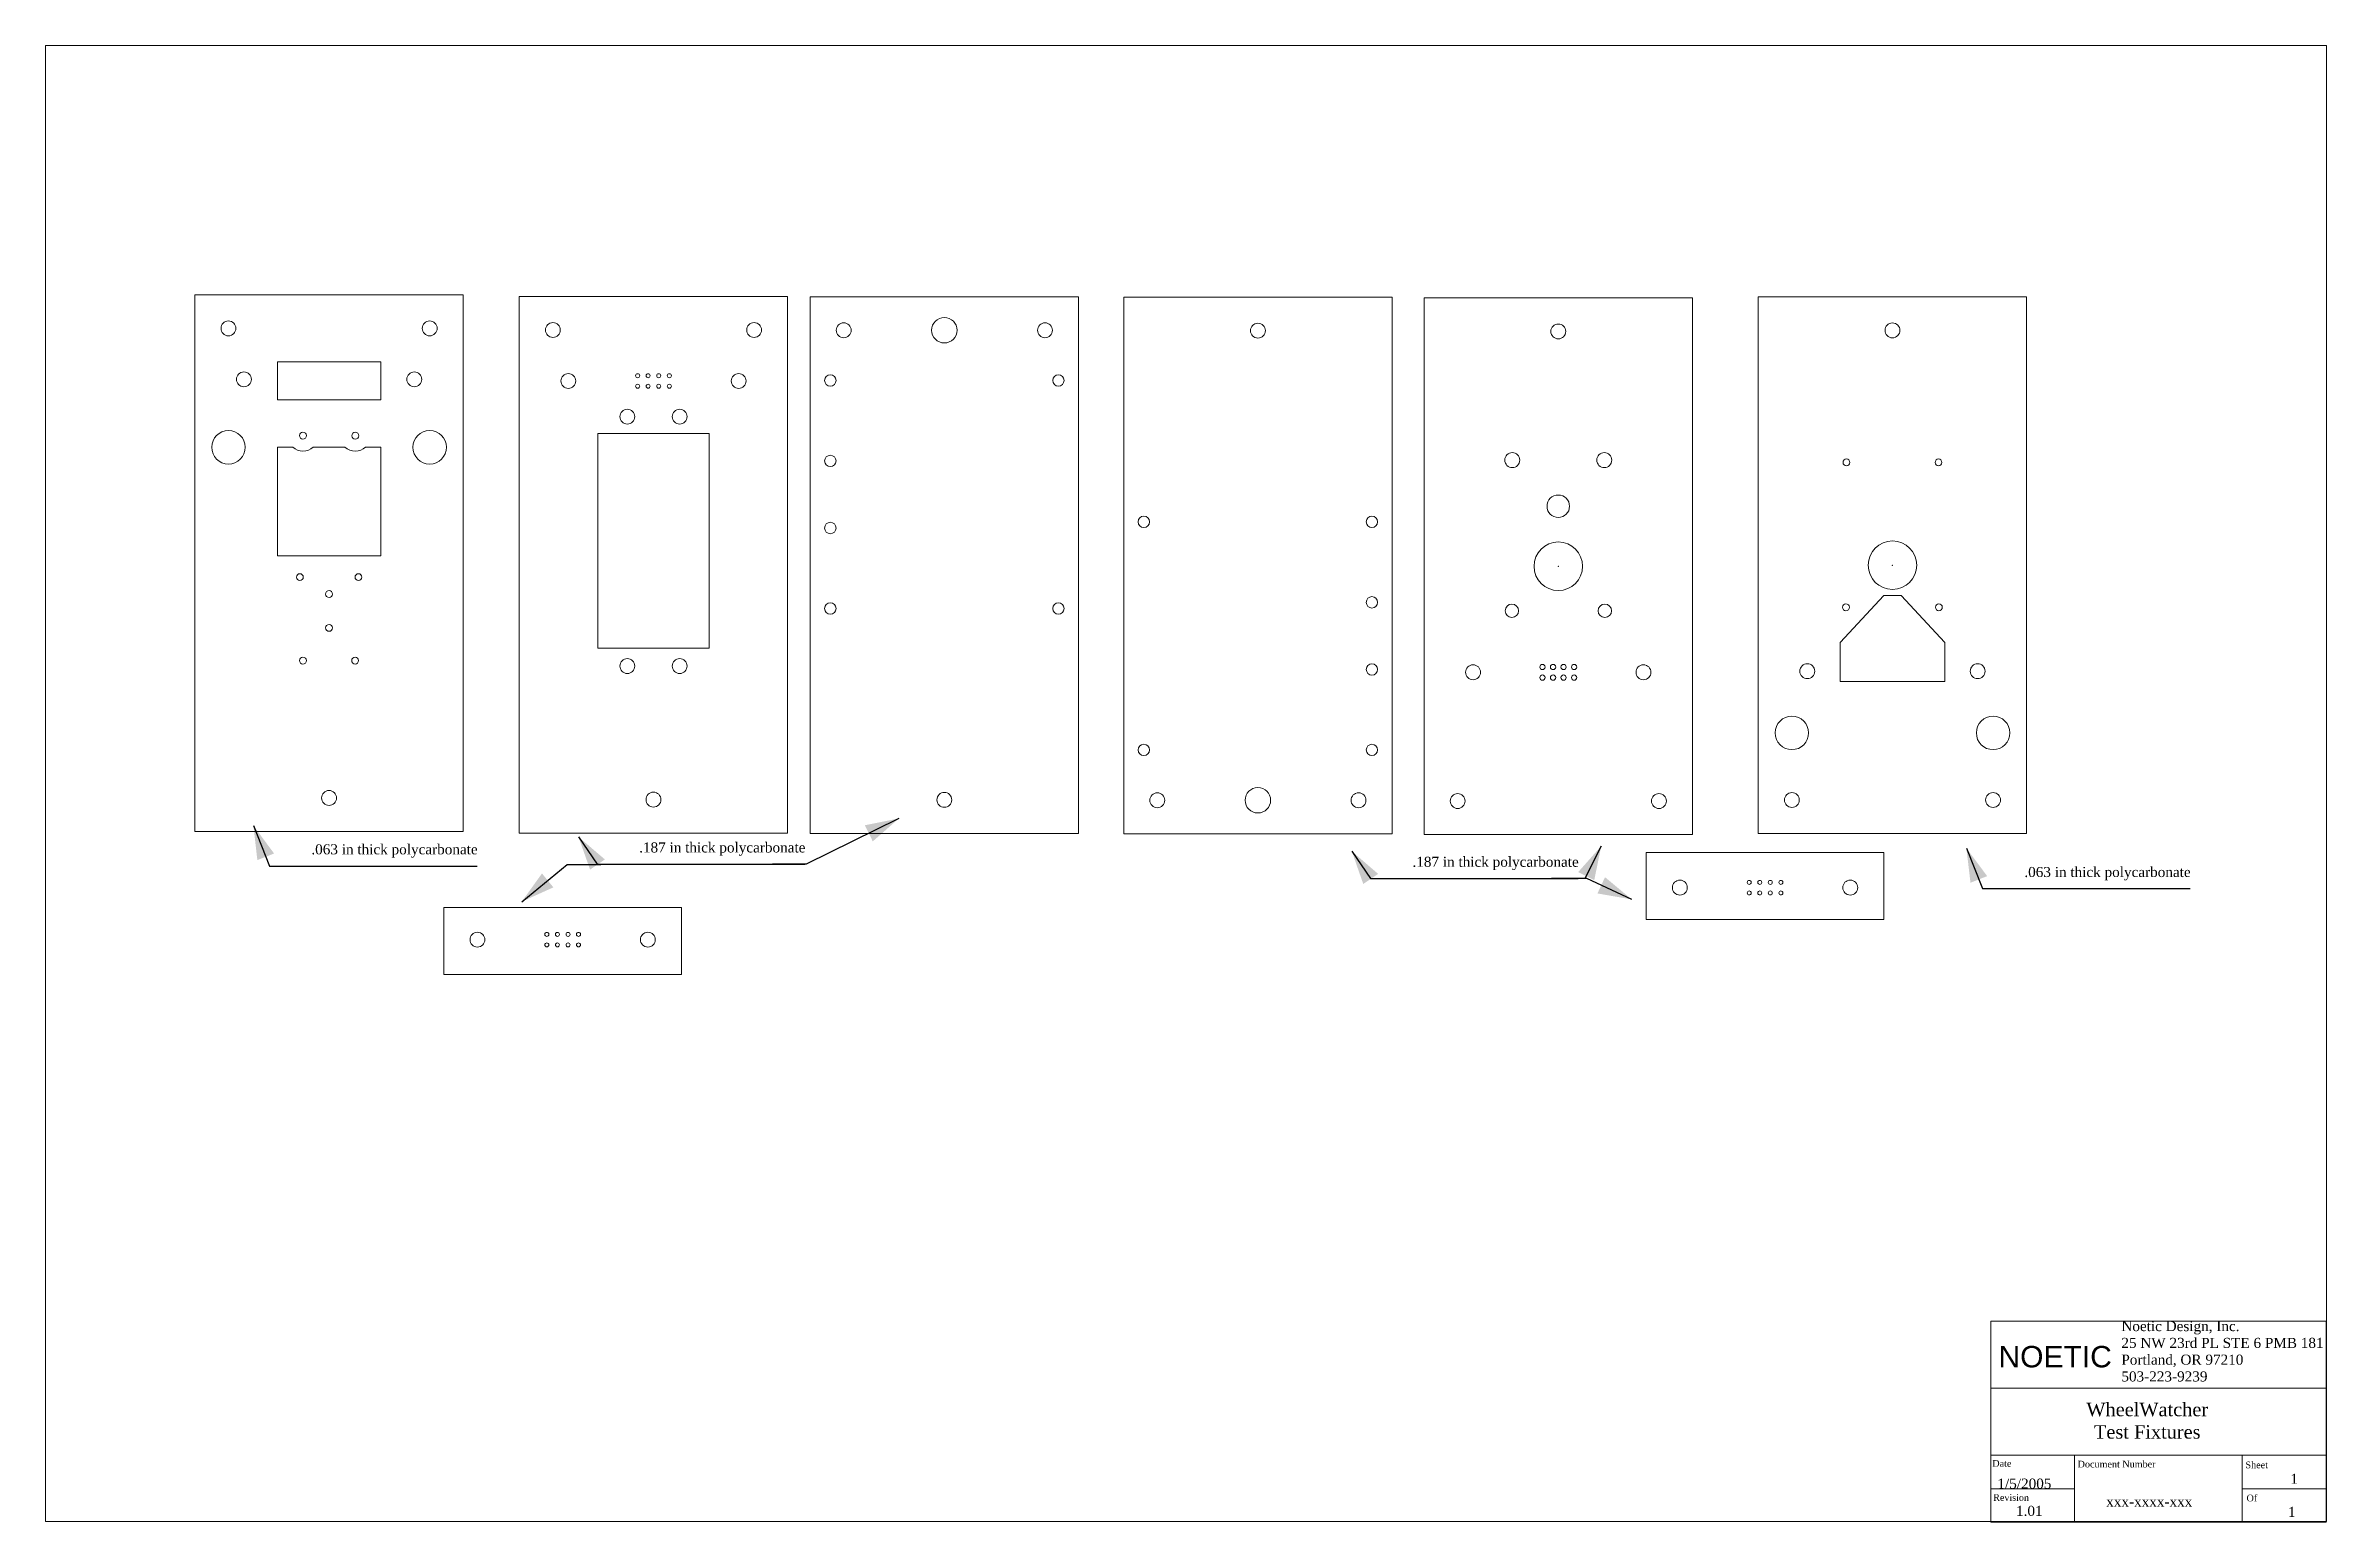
# Model space of a CAD drawing. Extents: x 3.1 to 20.1, y -6.4 to 4.6.
import ezdxf
from ezdxf.enums import TextEntityAlignment as Align

# ---------------------------------------------------------------- set-up
doc = ezdxf.new("R2010")
doc.units = 0
doc.header["$MEASUREMENT"] = 0
doc.layers.get('0').update_dxf_attribs({"lineweight": 0})
doc.styles.add('_TCW_TXTSTY_1', font='ARIAL.TTF')
doc.styles.get("Standard").update_dxf_attribs({"font": 'TIMES.TTF'})
doc.dimstyles.get("Standard").update_dxf_attribs({"dimtxt": 0.075, "dimasz": 0.25, "dimexe": 0.125, "dimexo": 0.0625, "dimgap": 0.0625, "dimtad": 1, "dimtih": 1, "dimdec": 3, "dimrnd": 0.0001, "dimzin": 11, "dimdsep": 46, "dimtxsty": 'Standard', "dimblk": 'TC_DIMARROW_FILLED30', "dimcen": 0.09, "dimclrd": 84, "dimclre": 84, "dimclrt": 84, "dimazin": 0, "dimtfac": 1, "dimtdec": 8, "dimtmove": 0, "dimatfit": 0, "dimldrblk": 'TC_DIMARROW_FILLED30', "dimfxl": 0, "dimtolj": 1, "dimtzin": 0, "dimarcsym": 0})

# ---------------------------------------------------------------- blocks, each defined once
blk = doc.blocks.new('TC_DIMARROW_FILLED30')
at = {"color": 0, "linetype": 'ByBlock'}
blk.add_solid([(0, 0), (-1, 0.267949), (-1, -0.267949)], dxfattribs=at)

msp = doc.modelspace()

# ---------------------------------------------------------------- linework, layer by layer
at = {"color": 173, "linetype": 'Continuous', "lineweight": 0}
for p, q in [((5.169, 2.713), (4.169, 2.713)), ((9.755, 2.699), (8.755, 2.699)), ((5.169, 0.767), (4.784, 0.767))]:
    msp.add_line(p, q, dxfattribs=at)
at = {"color": 7, "linetype": 'Continuous', "lineweight": 0}
for points in [[(3.056, 4.571), (20.056, 4.571), (20.056, -6.429), (3.056, -6.429)], [(20.054, -6.436), (17.554, -6.436), (17.554, -4.936), (20.054, -4.936)], [(17.554, -6.436), (20.054, -6.436), (20.054, -5.436), (17.554, -5.436)], [(17.554, -6.436), (20.054, -6.436), (20.054, -5.936), (17.554, -5.936)], [(17.554, -6.436), (18.179, -6.436), (18.179, -5.936), (17.554, -5.936)], [(17.554, -5.936), (18.179, -5.936), (18.179, -6.186), (17.554, -6.186)], [(19.429, -6.436), (20.054, -6.436), (20.054, -5.936), (19.429, -5.936)], [(19.429, -5.936), (20.054, -5.936), (20.054, -6.186), (19.429, -6.186)]]:
    msp.add_lwpolyline(points, close=True, dxfattribs=at)
at = {"color": 173, "linetype": 'Continuous', "lineweight": 0}
for points in [[(4.169, 2.713), (6.169, 2.713), (6.169, -1.287), (4.169, -1.287)], [(6.587, 2.701), (8.587, 2.701), (8.587, -1.299), (6.587, -1.299)], [(8.755, 2.699), (10.755, 2.699), (10.755, -1.301), (8.755, -1.301)], [(13.092, -1.304), (11.092, -1.304), (11.092, 2.696), (13.092, 2.696)], [(15.331, -1.31), (13.331, -1.31), (13.331, 2.69), (15.331, 2.69)], [(17.822, -1.302), (15.822, -1.302), (15.822, 2.698), (17.822, 2.698)], [(4.784, 2.213), (5.554, 2.213), (5.554, 1.931), (4.784, 1.931)], [(7.171, 1.679), (8.001, 1.679), (8.001, 0.079), (7.171, 0.079)], [(16.757, -1.944), (14.987, -1.944), (14.987, -1.444), (16.757, -1.444)], [(6.025, -1.854), (7.795, -1.854), (7.795, -2.354), (6.025, -2.354)]]:
    msp.add_lwpolyline(points, close=True, dxfattribs=at)
at = {"color": 173, "lineweight": 0}
msp.add_lwpolyline([(4.898, 1.577, 0.377743), (5.051, 1.577), (5.287, 1.577, 0.379502), (5.441, 1.577), (5.554, 1.577), (5.554, 0.767), (4.784, 0.767), (4.784, 1.577)], format="xyb", close=True, dxfattribs=at)
at = {"color": 173, "linetype": 'Continuous', "lineweight": 0}
msp.add_lwpolyline([(16.432, -0.17), (16.432, 0.122), (16.757, 0.472), (16.887, 0.472), (17.212, 0.122), (17.212, -0.17), (16.432, -0.17)], dxfattribs=at)
for centre, radius in [((4.419, 2.463), 0.0555), ((5.919, 2.463), 0.0555), ((6.837, 2.451), 0.0555), ((8.337, 2.451), 0.0555), ((9.005, 2.449), 0.0555), ((9.755, 2.449), 0.095), ((10.505, 2.449), 0.0555), ((12.092, 2.446), 0.0555), ((14.331, 2.44), 0.0555), ((16.822, 2.448), 0.0555), ((4.534, 2.083), 0.0555), ((5.804, 2.083), 0.0555), ((6.952, 2.071), 0.0555), ((7.469, 2.11), 0.015), ((7.469, 2.032), 0.015), ((7.547, 2.11), 0.015), ((7.547, 2.032), 0.015), ((7.626, 2.11), 0.015), ((7.626, 2.032), 0.015), ((7.705, 2.11), 0.015), ((7.705, 2.032), 0.015), ((8.222, 2.071), 0.0555), ((8.905, 2.075), 0.0425), ((10.605, 2.075), 0.0425), ((4.419, 1.577), 0.125), ((5.919, 1.577), 0.125), ((7.392, 1.805), 0.0555), ((7.782, 1.805), 0.0555), ((4.974, 1.664), 0.0256), ((5.364, 1.663), 0.0256), ((13.988, 1.481), 0.056), ((14.674, 1.481), 0.056), ((8.905, 1.475), 0.0425), ((16.479, 1.464), 0.0255), ((17.165, 1.464), 0.0255), ((14.331, 1.137), 0.084), ((11.242, 1.021), 0.0425), ((12.942, 1.021), 0.0425), ((8.905, 0.975), 0.0425), ((14.331, 0.69), 0.181), ((16.822, 0.698), 0.181), ((4.951, 0.609), 0.0256), ((5.388, 0.609), 0.0256), ((5.169, 0.483), 0.0256), ((8.905, 0.375), 0.0425), ((10.605, 0.375), 0.0425), ((12.942, 0.421), 0.0425), ((13.985, 0.358), 0.05), ((14.678, 0.358), 0.05), ((16.475, 0.384), 0.0255), ((17.168, 0.384), 0.0255), ((5.169, 0.231), 0.0256), ((4.974, -0.013), 0.0257), ((5.363, -0.013), 0.0256), ((7.392, -0.054), 0.0555), ((7.782, -0.054), 0.0555), ((12.942, -0.079), 0.0425), ((13.696, -0.1), 0.0555), ((14.213, -0.061), 0.0195), ((14.213, -0.14), 0.0195), ((14.292, -0.061), 0.0195), ((14.292, -0.14), 0.0195), ((14.37, -0.061), 0.0195), ((14.37, -0.14), 0.0195), ((14.449, -0.061), 0.0195), ((14.449, -0.14), 0.0195), ((14.966, -0.1), 0.0555), ((16.187, -0.092), 0.0555), ((17.457, -0.092), 0.0555), ((16.072, -0.552), 0.125), ((17.572, -0.552), 0.125), ((11.242, -0.679), 0.0425), ((12.942, -0.679), 0.0425), ((5.169, -1.037), 0.0555), ((7.587, -1.049), 0.0555), ((9.755, -1.051), 0.0555), ((11.342, -1.054), 0.0555), ((12.092, -1.054), 0.095), ((12.842, -1.054), 0.0555), ((13.581, -1.06), 0.0555), ((15.081, -1.06), 0.0555), ((16.072, -1.052), 0.0555), ((17.572, -1.052), 0.0555), ((15.237, -1.705), 0.0555), ((15.754, -1.666), 0.015), ((15.833, -1.666), 0.015), ((15.911, -1.666), 0.015), ((15.99, -1.666), 0.015), ((16.507, -1.705), 0.0555), ((15.754, -1.745), 0.015), ((15.833, -1.745), 0.015), ((15.911, -1.745), 0.015), ((15.99, -1.745), 0.015), ((6.275, -2.093), 0.0555), ((6.792, -2.054), 0.015), ((6.871, -2.054), 0.015), ((6.95, -2.054), 0.015), ((7.028, -2.054), 0.015), ((7.545, -2.093), 0.0555), ((6.792, -2.132), 0.015), ((6.871, -2.132), 0.015), ((6.95, -2.132), 0.015), ((7.028, -2.132), 0.015)]:
    msp.add_circle(centre, radius, dxfattribs=at)
at = {"color": 173, "linetype": 'Continuous'}
for p in [(14.331, 0.69), (14.331, 0.69), (14.331, 0.69), (14.331, 0.69), (16.822, 0.698), (16.822, 0.698), (16.822, 0.698), (16.822, 0.698)]:
    msp.add_point(p, dxfattribs=at)

# ---------------------------------------------------------------- texts
at = {"color": 7, "linetype": 'Continuous', "style": '_TCW_TXTSTY_1'}
msp.add_text('NOETIC', height=0.1597, dxfattribs=at).set_placement((17.612, -5.281), (18.457, -5.281), align=Align.FIT)
at = {"color": 7, "linetype": 'Continuous'}
for s, height, p in [('Date', 0.05, (17.566, -5.972)), ('1/5/2005', 0.075, (17.604, -6.11)), ('Document Number', 0.04998, (18.202, -5.977)), ('Sheet', 0.05, (19.453, -5.983)), ('1', 0.075, (19.788, -6.074)), ('xxx-xxxx-xxx', 0.075, (18.415, -6.244)), ('Of', 0.05, (19.461, -6.23)), ('1', 0.075, (19.769, -6.321))]:
    msp.add_text(s, height=height, dxfattribs=at).set_placement(p, align=Align.TOP_LEFT)
for s, height, p, p2 in [('Revision', 0.0498, (17.573, -6.276), (17.839, -6.276)), ('1.01', 0.075, (17.743, -6.388), (17.941, -6.388))]:
    msp.add_text(s, height=height, dxfattribs=at).set_placement(p, p2, align=Align.FIT)
at = {"color": 84, "linetype": 'Continuous', "char_height": 0.075, "attachment_point": 7}
for s, insert in [('\\A1;.063 in thick polycarbonate', (5.037, -1.482)), ('\\A1;.187 in thick polycarbonate', (7.48, -1.468)), ('\\A1;.187 in thick polycarbonate', (13.244, -1.575)), ('\\A1;.063 in thick polycarbonate', (17.805, -1.651))]:
    msp.add_mtext(s, dxfattribs=dict(at, insert=insert))
at = {"color": 7, "linetype": 'Continuous'}
for s, insert, char_height, width, attachment_point in [('{Noetic Design, Inc.\\P25 NW 23rd PL STE 6 PMB 181\\PPortland, OR 97210\\P503-223-9239}', (18.528, -4.936), 0.075, 1.50171, 1), ('{WheelWatcher\\PTest Fixtures}', (18.721, -5.545), 0.1002, 0.90488, 2)]:
    msp.add_mtext(s, dxfattribs=dict(at, insert=insert, char_height=char_height, width=width, attachment_point=attachment_point))

# ---------------------------------------------------------------- leaders
at = {"color": 84, "linetype": 'Continuous', "lineweight": 0}
for points in [[(9.416, -1.19), (8.724, -1.531), (8.474, -1.531)], [(4.605, -1.243), (4.724, -1.545), (4.974, -1.545), (6.272, -1.545)], [(7.028, -1.327), (7.168, -1.531), (7.418, -1.531), (8.715, -1.531)], [(12.792, -1.434), (12.931, -1.638), (13.181, -1.638), (14.479, -1.638)], [(14.651, -1.396), (14.53, -1.638), (14.28, -1.638)], [(17.373, -1.412), (17.493, -1.713), (17.743, -1.713), (19.04, -1.713)], [(6.605, -1.81), (6.944, -1.532), (7.194, -1.532)], [(14.878, -1.793), (14.543, -1.638), (14.293, -1.638)]]:
    msp.add_leader(points, dimstyle='Standard', override={"dimrnd": 0.0001}, dxfattribs=at)

doc.saveas('drawing.dxf')
